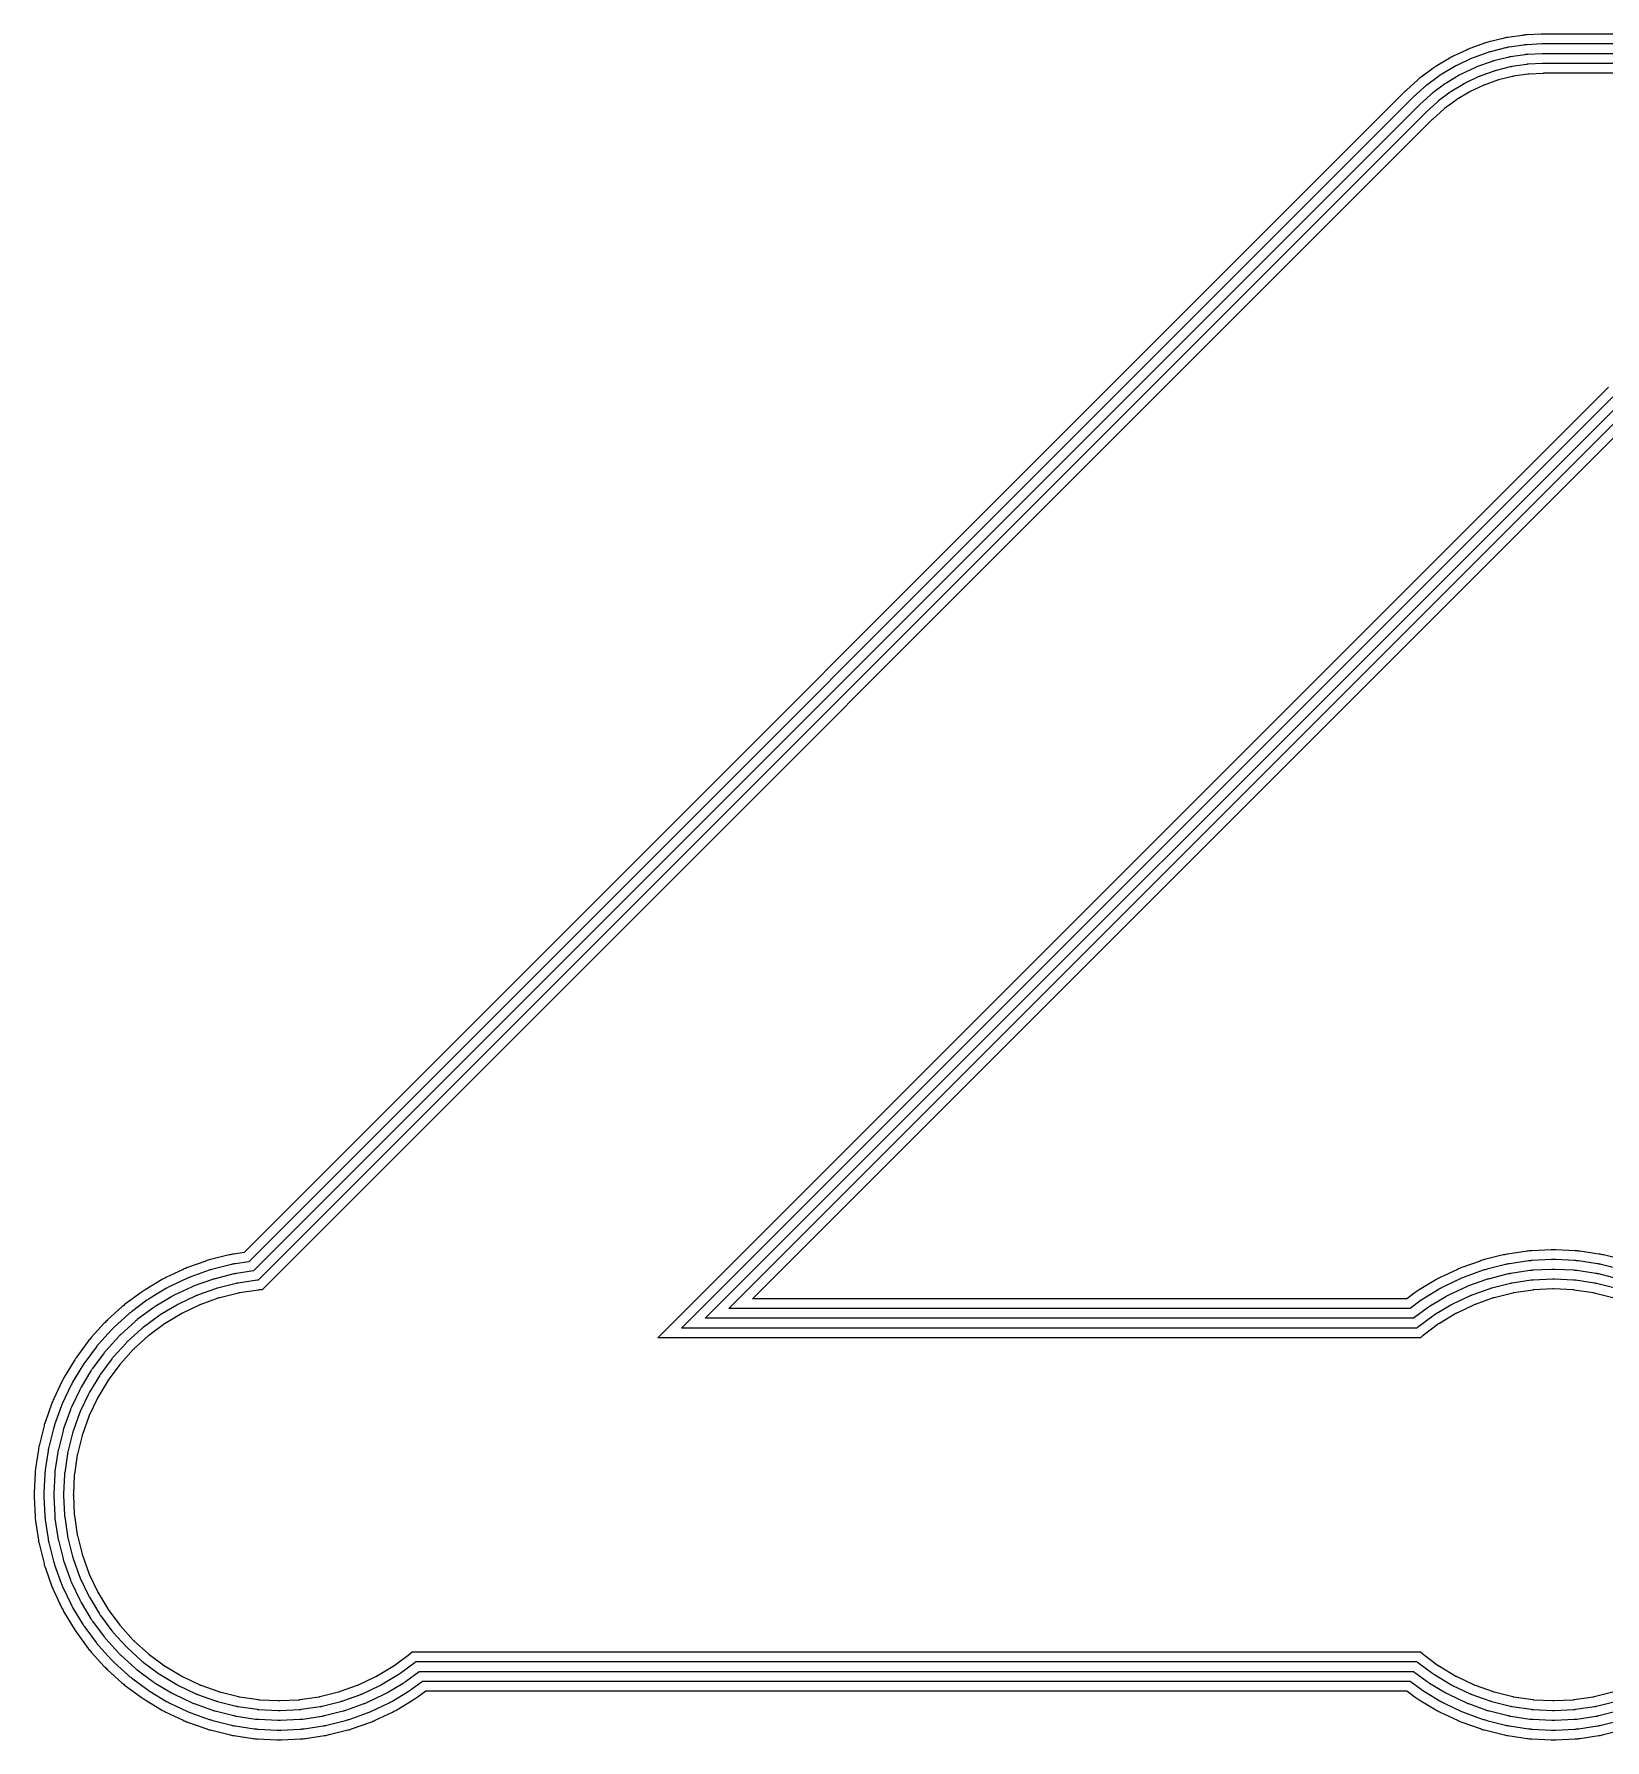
# Model space of a CAD drawing. Header units: metres. Extents: x 123.3 to 152.9, y -74.8 to -51.5.
# Drawn here: x 123.3 to 131.31, y -60.3 to -51.6 of the extents above; entities that cross this region are included whole.
import ezdxf

# ---------------------------------------------------------------- set-up
doc = ezdxf.new("R2010")
doc.units = ezdxf.units.M

msp = doc.modelspace()

# ---------------------------------------------------------------- linework, layer by layer
for points in [[(137.1753, -51.5996), (131, -51.5996), (130.9939, -51.5997), (130.9877, -51.5999), (130.9142, -51.6035), (130.9081, -51.6039), (130.9019, -51.6044), (130.8958, -51.6051), (130.8898, -51.6059), (130.8169, -51.6167), (130.8109, -51.6177), (130.8048, -51.6188), (130.7988, -51.6201), (130.7929, -51.6215), (130.7214, -51.6394), (130.7155, -51.641), (130.7096, -51.6427), (130.7038, -51.6446), (130.698, -51.6465), (130.6286, -51.6714), (130.6229, -51.6735), (130.6172, -51.6758), (130.6115, -51.6782), (130.606, -51.6807), (130.5394, -51.7122), (130.5339, -51.7149), (130.5284, -51.7177), (130.5231, -51.7207), (130.5177, -51.7238), (130.4546, -51.7617), (130.4494, -51.7649), (130.4442, -51.7682), (130.4392, -51.7717), (130.4342, -51.7753), (130.375, -51.8192), (130.3702, -51.8229), (130.3654, -51.8267), (130.3607, -51.8307), (130.3561, -51.8347), (130.3015, -51.8842), (130.297, -51.8883), (130.2926, -51.8926), (124.3712, -57.8141)], [(137.202, -51.6496), (131, -51.6496), (130.9951, -51.6497), (130.9902, -51.6499), (130.9166, -51.6535), (130.9117, -51.6538), (130.9068, -51.6542), (130.902, -51.6547), (130.8971, -51.6554), (130.8243, -51.6662), (130.8194, -51.667), (130.8146, -51.6679), (130.8098, -51.6689), (130.805, -51.67), (130.7336, -51.6879), (130.7288, -51.6892), (130.7241, -51.6905), (130.7194, -51.692), (130.7148, -51.6936), (130.6455, -51.7184), (130.6409, -51.7201), (130.6363, -51.722), (130.6318, -51.7239), (130.6273, -51.7259), (130.5608, -51.7574), (130.5564, -51.7596), (130.552, -51.7618), (130.5477, -51.7642), (130.5435, -51.7667), (130.4803, -51.8045), (130.4761, -51.8071), (130.472, -51.8098), (130.468, -51.8126), (130.464, -51.8154), (130.4048, -51.8593), (130.4009, -51.8623), (130.3971, -51.8654), (130.3933, -51.8685), (130.3897, -51.8718), (130.3351, -51.9212), (130.3315, -51.9246), (130.328, -51.928), (124.3949, -57.8611)], [(137.2337, -51.6996), (131, -51.6996), (130.9963, -51.6997), (130.9926, -51.6998), (130.9191, -51.7034), (130.9154, -51.7036), (130.9117, -51.704), (130.9081, -51.7044), (130.9044, -51.7049), (130.8316, -51.7157), (130.828, -51.7163), (130.8243, -51.7169), (130.8207, -51.7177), (130.8172, -51.7185), (130.7457, -51.7364), (130.7422, -51.7374), (130.7386, -51.7384), (130.7351, -51.7395), (130.7316, -51.7407), (130.6623, -51.7655), (130.6589, -51.7668), (130.6554, -51.7682), (130.6521, -51.7696), (130.6487, -51.7711), (130.5821, -51.8026), (130.5788, -51.8042), (130.5756, -51.8059), (130.5723, -51.8077), (130.5692, -51.8096), (130.506, -51.8474), (130.5029, -51.8494), (130.4998, -51.8514), (130.4967, -51.8534), (130.4938, -51.8556), (130.4346, -51.8995), (130.4317, -51.9017), (130.4288, -51.904), (130.426, -51.9064), (130.4232, -51.9088), (130.3687, -51.9583), (130.366, -51.9608), (130.3633, -51.9633), (124.4185, -57.9081)], [(137.275, -51.7496), (131, -51.7496), (130.9975, -51.7497), (130.9951, -51.7497), (130.9215, -51.7534), (130.9191, -51.7535), (130.9166, -51.7537), (130.9142, -51.754), (130.9118, -51.7543), (130.8389, -51.7651), (130.8365, -51.7655), (130.8341, -51.766), (130.8317, -51.7665), (130.8293, -51.767), (130.7579, -51.7849), (130.7555, -51.7856), (130.7531, -51.7862), (130.7508, -51.787), (130.7485, -51.7878), (130.6792, -51.8126), (130.6769, -51.8134), (130.6746, -51.8144), (130.6723, -51.8153), (130.6701, -51.8163), (130.6035, -51.8478), (130.6013, -51.8489), (130.5991, -51.85), (130.597, -51.8512), (130.5949, -51.8525), (130.5317, -51.8903), (130.5296, -51.8916), (130.5276, -51.8929), (130.5255, -51.8943), (130.5235, -51.8958), (130.4644, -51.9396), (130.4624, -51.9411), (130.4605, -51.9427), (130.4586, -51.9442), (130.4568, -51.9459), (130.4022, -51.9953), (130.4005, -51.997), (130.3987, -51.9987), (124.4421, -57.9553)], [(137.325, -51.7996), (131, -51.7996), (130.9988, -51.7996), (130.9975, -51.7997), (130.924, -51.8033), (130.9228, -51.8034), (130.9215, -51.8035), (130.9203, -51.8036), (130.9191, -51.8038), (130.8463, -51.8146), (130.8451, -51.8148), (130.8439, -51.815), (130.8427, -51.8153), (130.8415, -51.8155), (130.77, -51.8334), (130.7688, -51.8337), (130.7677, -51.8341), (130.7665, -51.8345), (130.7653, -51.8349), (130.696, -51.8597), (130.6948, -51.8601), (130.6937, -51.8605), (130.6926, -51.861), (130.6915, -51.8615), (130.6249, -51.893), (130.6238, -51.8936), (130.6227, -51.8941), (130.6216, -51.8947), (130.6206, -51.8953), (130.5574, -51.9332), (130.5564, -51.9338), (130.5553, -51.9345), (130.5543, -51.9352), (130.5533, -51.9359), (130.4942, -51.9798), (130.4932, -51.9805), (130.4922, -51.9813), (130.4913, -51.9821), (130.4904, -51.9829), (130.4358, -52.0324), (130.4349, -52.0332), (130.434, -52.034), (124.4639, -58.0042), (124.4495, -58.0049), (124.4483, -58.005), (124.4471, -58.0051), (124.4459, -58.0052), (124.4446, -58.0054), (124.3476, -58.0198), (124.3464, -58.02), (124.3452, -58.0202), (124.344, -58.0204), (124.3428, -58.0207), (124.2476, -58.0446), (124.2464, -58.0449), (124.2452, -58.0452), (124.244, -58.0456), (124.2429, -58.046), (124.1505, -58.079), (124.1493, -58.0795), (124.1482, -58.0799), (124.1471, -58.0804), (124.1459, -58.0809), (124.0572, -58.1229), (124.0561, -58.1234), (124.055, -58.124), (124.054, -58.1246), (124.0529, -58.1252), (123.9687, -58.1756), (123.9677, -58.1763), (123.9667, -58.177), (123.9656, -58.1777), (123.9646, -58.1784), (123.8858, -58.2368), (123.8848, -58.2376), (123.8839, -58.2383), (123.8829, -58.2391), (123.882, -58.2399), (123.8093, -58.3058), (123.8084, -58.3067), (123.8075, -58.3075), (123.8067, -58.3084), (123.8058, -58.3093), (123.7399, -58.382), (123.7391, -58.3829), (123.7383, -58.3839), (123.7376, -58.3848), (123.7368, -58.3858), (123.6784, -58.4646), (123.6777, -58.4656), (123.677, -58.4667), (123.6763, -58.4677), (123.6756, -58.4687), (123.6252, -58.5529), (123.6246, -58.554), (123.624, -58.555), (123.6234, -58.5561), (123.6229, -58.5572), (123.5809, -58.6459), (123.5804, -58.6471), (123.5799, -58.6482), (123.5795, -58.6493), (123.579, -58.6505), (123.546, -58.7429), (123.5456, -58.744), (123.5452, -58.7452), (123.5449, -58.7464), (123.5446, -58.7476), (123.5207, -58.8428), (123.5204, -58.844), (123.5202, -58.8452), (123.52, -58.8464), (123.5198, -58.8476), (123.5054, -58.9446), (123.5052, -58.9459), (123.5051, -58.9471), (123.505, -58.9483), (123.5049, -58.9495), (123.5001, -59.0475), (123.5, -59.0488), (123.5, -59.05), (123.5, -59.0512), (123.5001, -59.0525), (123.5049, -59.1505), (123.505, -59.1517), (123.5051, -59.1529), (123.5052, -59.1541), (123.5054, -59.1554), (123.5198, -59.2524), (123.52, -59.2536), (123.5202, -59.2548), (123.5204, -59.256), (123.5207, -59.2572), (123.5446, -59.3524), (123.5449, -59.3536), (123.5452, -59.3548), (123.5456, -59.356), (123.546, -59.3571), (123.579, -59.4495), (123.5795, -59.4507), (123.5799, -59.4518), (123.5804, -59.4529), (123.5809, -59.4541), (123.6229, -59.5428), (123.6234, -59.5439), (123.624, -59.545), (123.6246, -59.546), (123.6252, -59.5471), (123.6756, -59.6313), (123.6763, -59.6323), (123.677, -59.6333), (123.6777, -59.6344), (123.6784, -59.6354), (123.7368, -59.7142), (123.7376, -59.7152), (123.7383, -59.7161), (123.7391, -59.7171), (123.7399, -59.718), (123.8058, -59.7907), (123.8067, -59.7916), (123.8075, -59.7925), (123.8084, -59.7933), (123.8093, -59.7942), (123.882, -59.8601), (123.8829, -59.8609), (123.8839, -59.8617), (123.8848, -59.8624), (123.8858, -59.8632), (123.9646, -59.9216), (123.9656, -59.9223), (123.9667, -59.923), (123.9677, -59.9237), (123.9687, -59.9244), (124.0529, -59.9748), (124.054, -59.9754), (124.055, -59.976), (124.0561, -59.9766), (124.0572, -59.9771), (124.1459, -60.0191), (124.1471, -60.0196), (124.1482, -60.0201), (124.1493, -60.0205), (124.1505, -60.021), (124.2429, -60.054), (124.244, -60.0544), (124.2452, -60.0548), (124.2464, -60.0551), (124.2476, -60.0554), (124.3428, -60.0793), (124.344, -60.0796), (124.3452, -60.0798), (124.3464, -60.08), (124.3476, -60.0802), (124.4446, -60.0946), (124.4459, -60.0948), (124.4471, -60.0949), (124.4483, -60.095), (124.4495, -60.0951), (124.5475, -60.0999), (124.5488, -60.1), (124.55, -60.1), (124.5512, -60.1), (124.5525, -60.0999), (124.6505, -60.0951), (124.6517, -60.095), (124.6529, -60.0949), (124.6541, -60.0948), (124.6554, -60.0946), (124.7524, -60.0802), (124.7536, -60.08), (124.7548, -60.0798), (124.756, -60.0796), (124.7572, -60.0793), (124.8524, -60.0554), (124.8536, -60.0551), (124.8548, -60.0548), (124.856, -60.0544), (124.8571, -60.054), (124.9495, -60.021), (124.9507, -60.0205), (124.9518, -60.0201), (124.9529, -60.0196), (124.9541, -60.0191), (125.0428, -59.9771), (125.0439, -59.9766), (125.045, -59.976), (125.046, -59.9754), (125.0471, -59.9748), (125.1313, -59.9244), (125.1323, -59.9237), (125.1333, -59.923), (125.1344, -59.9223), (125.1354, -59.9216), (125.2142, -59.8632), (125.2152, -59.8624), (125.2161, -59.8617), (125.2171, -59.8609), (125.218, -59.8601), (125.2287, -59.8504)], [(131.3524, -58.0446), (131.2572, -58.0207), (131.256, -58.0204), (131.2548, -58.0202), (131.2536, -58.02), (131.2524, -58.0198), (131.1554, -58.0054), (131.1541, -58.0052), (131.1529, -58.0051), (131.1517, -58.005), (131.1505, -58.0049), (131.0525, -58.0001), (131.0512, -58), (131.05, -58), (131.0488, -58), (131.0475, -58.0001), (130.9495, -58.0049), (130.9483, -58.005), (130.9471, -58.0051), (130.9459, -58.0052), (130.9446, -58.0054), (130.8476, -58.0198), (130.8464, -58.02), (130.8452, -58.0202), (130.844, -58.0204), (130.8428, -58.0207), (130.7476, -58.0446), (130.7464, -58.0449), (130.7452, -58.0452), (130.744, -58.0456), (130.7429, -58.046), (130.6505, -58.079), (130.6493, -58.0795), (130.6482, -58.0799), (130.6471, -58.0804), (130.6459, -58.0809), (130.5572, -58.1229), (130.5561, -58.1234), (130.555, -58.124), (130.554, -58.1246), (130.5529, -58.1252), (130.4687, -58.1756), (130.4677, -58.1763), (130.4667, -58.177), (130.4656, -58.1777), (130.4646, -58.1784), (130.3858, -58.2368), (130.3848, -58.2376), (130.3839, -58.2383), (130.3829, -58.2391), (130.382, -58.2399), (130.3713, -58.2496), (126.4823, -58.2496), (131.3315, -53.4004)], [(131.3646, -57.9961), (131.2694, -57.9722), (131.267, -57.9716), (131.2646, -57.9711), (131.2622, -57.9707), (131.2598, -57.9703), (131.1627, -57.9559), (131.1603, -57.9556), (131.1578, -57.9553), (131.1554, -57.9551), (131.1529, -57.9549), (131.0549, -57.9501), (131.0525, -57.95), (131.05, -57.95), (131.0475, -57.95), (131.0451, -57.9501), (130.9471, -57.9549), (130.9446, -57.9551), (130.9422, -57.9553), (130.9397, -57.9556), (130.9373, -57.9559), (130.8402, -57.9703), (130.8378, -57.9707), (130.8354, -57.9711), (130.833, -57.9716), (130.8306, -57.9722), (130.7354, -57.9961), (130.733, -57.9967), (130.7307, -57.9974), (130.7283, -57.9981), (130.726, -57.9989), (130.6336, -58.032), (130.6313, -58.0328), (130.629, -58.0337), (130.6268, -58.0347), (130.6246, -58.0357), (130.5358, -58.0777), (130.5336, -58.0788), (130.5315, -58.0799), (130.5293, -58.0811), (130.5272, -58.0823), (130.443, -58.1328), (130.4409, -58.134), (130.4389, -58.1354), (130.4368, -58.1368), (130.4349, -58.1382), (130.356, -58.1967), (130.3541, -58.1982), (130.3522, -58.1996), (126.603, -58.1996), (131.3522, -53.4504)], [(131.3767, -57.9476), (131.2815, -57.9237), (131.278, -57.9229), (131.2744, -57.9221), (131.2707, -57.9214), (131.2671, -57.9208), (131.17, -57.9064), (131.1664, -57.9059), (131.1627, -57.9055), (131.1591, -57.9052), (131.1554, -57.905), (131.0574, -57.9002), (131.0537, -57.9), (131.05, -57.9), (131.0463, -57.9), (131.0426, -57.9002), (130.9446, -57.905), (130.9409, -57.9052), (130.9373, -57.9055), (130.9336, -57.9059), (130.93, -57.9064), (130.8329, -57.9208), (130.8293, -57.9214), (130.8256, -57.9221), (130.822, -57.9229), (130.8185, -57.9237), (130.7233, -57.9476), (130.7197, -57.9485), (130.7162, -57.9495), (130.7127, -57.9506), (130.7092, -57.9518), (130.6168, -57.9849), (130.6133, -57.9862), (130.6099, -57.9875), (130.6065, -57.989), (130.6032, -57.9905), (130.5145, -58.0325), (130.5112, -58.0341), (130.5079, -58.0358), (130.5047, -58.0376), (130.5015, -58.0394), (130.4173, -58.0899), (130.4142, -58.0918), (130.4111, -58.0938), (130.4081, -58.0959), (130.4051, -58.098), (130.3355, -58.1496), (126.7237, -58.1496), (131.3729, -53.5004)], [(131.3889, -57.8991), (131.2937, -57.8752), (131.2889, -57.8741), (131.2841, -57.8731), (131.2793, -57.8722), (131.2744, -57.8714), (131.1774, -57.857), (131.1725, -57.8563), (131.1676, -57.8558), (131.1627, -57.8554), (131.1578, -57.8551), (131.0598, -57.8502), (131.0549, -57.8501), (131.05, -57.85), (131.0451, -57.8501), (131.0402, -57.8502), (130.9422, -57.8551), (130.9373, -57.8554), (130.9324, -57.8558), (130.9275, -57.8563), (130.9226, -57.857), (130.8256, -57.8714), (130.8207, -57.8722), (130.8159, -57.8731), (130.8111, -57.8741), (130.8063, -57.8752), (130.7111, -57.8991), (130.7064, -57.9003), (130.7017, -57.9017), (130.697, -57.9032), (130.6923, -57.9048), (130.5999, -57.9378), (130.5953, -57.9395), (130.5908, -57.9413), (130.5863, -57.9433), (130.5818, -57.9453), (130.4931, -57.9873), (130.4887, -57.9894), (130.4843, -57.9917), (130.48, -57.9941), (130.4758, -57.9965), (130.3916, -58.047), (130.3874, -58.0496), (130.3833, -58.0522), (130.3793, -58.055), (130.3753, -58.0579), (130.319, -58.0996), (126.8444, -58.0996), (131.3937, -53.5504)], [(131.401, -57.8506), (131.3058, -57.8267), (131.2999, -57.8253), (131.2939, -57.824), (131.2878, -57.8229), (131.2818, -57.8219), (131.1847, -57.8075), (131.1786, -57.8067), (131.1725, -57.806), (131.1664, -57.8055), (131.1603, -57.8051), (131.0623, -57.8003), (131.0561, -57.8001), (131.05, -57.8), (131.0439, -57.8001), (131.0377, -57.8003), (130.9397, -57.8051), (130.9336, -57.8055), (130.9275, -57.806), (130.9214, -57.8067), (130.9153, -57.8075), (130.8182, -57.8219), (130.8122, -57.8229), (130.8061, -57.824), (130.8001, -57.8253), (130.7942, -57.8267), (130.699, -57.8506), (130.693, -57.8521), (130.6871, -57.8538), (130.6813, -57.8557), (130.6755, -57.8577), (130.5831, -57.8907), (130.5773, -57.8929), (130.5716, -57.8952), (130.566, -57.8976), (130.5604, -57.9001), (130.4717, -57.9421), (130.4662, -57.9448), (130.4608, -57.9476), (130.4554, -57.9506), (130.4501, -57.9536), (130.3659, -58.0041), (130.3607, -58.0073), (130.3555, -58.0107), (130.3505, -58.0141), (130.3455, -58.0177), (130.3025, -58.0496), (126.9651, -58.0496), (131.4144, -53.6004)], [(124.3712, -57.8141), (124.3182, -57.8219), (124.3122, -57.8229), (124.3061, -57.824), (124.3001, -57.8253), (124.2942, -57.8267), (124.199, -57.8506), (124.193, -57.8521), (124.1871, -57.8538), (124.1813, -57.8557), (124.1755, -57.8577), (124.0831, -57.8907), (124.0773, -57.8929), (124.0716, -57.8952), (124.066, -57.8976), (124.0604, -57.9001), (123.9717, -57.9421), (123.9662, -57.9448), (123.9608, -57.9476), (123.9554, -57.9506), (123.9501, -57.9536), (123.8659, -58.0041), (123.8607, -58.0073), (123.8555, -58.0107), (123.8505, -58.0141), (123.8455, -58.0177), (123.7667, -58.0762), (123.7618, -58.0799), (123.757, -58.0837), (123.7523, -58.0877), (123.7477, -58.0918), (123.675, -58.1577), (123.6705, -58.1618), (123.6661, -58.1661), (123.6618, -58.1705), (123.6577, -58.175), (123.5918, -58.2477), (123.5877, -58.2523), (123.5837, -58.257), (123.5799, -58.2618), (123.5762, -58.2667), (123.5177, -58.3455), (123.5141, -58.3505), (123.5107, -58.3555), (123.5073, -58.3607), (123.5041, -58.3659), (123.4536, -58.4501), (123.4506, -58.4554), (123.4476, -58.4608), (123.4448, -58.4662), (123.4421, -58.4717), (123.4001, -58.5604), (123.3976, -58.566), (123.3952, -58.5716), (123.3929, -58.5773), (123.3907, -58.5831), (123.3577, -58.6755), (123.3557, -58.6813), (123.3538, -58.6871), (123.3521, -58.693), (123.3506, -58.699), (123.3267, -58.7942), (123.3253, -58.8001), (123.324, -58.8061), (123.3229, -58.8122), (123.3219, -58.8182), (123.3075, -58.9153), (123.3067, -58.9214), (123.306, -58.9275), (123.3055, -58.9336), (123.3051, -58.9397), (123.3003, -59.0377), (123.3001, -59.0439), (123.3, -59.05), (123.3001, -59.0561), (123.3003, -59.0623), (123.3051, -59.1603), (123.3055, -59.1664), (123.306, -59.1725), (123.3067, -59.1786), (123.3075, -59.1847), (123.3219, -59.2818), (123.3229, -59.2878), (123.324, -59.2939), (123.3253, -59.2999), (123.3267, -59.3058), (123.3506, -59.401), (123.3521, -59.407), (123.3538, -59.4129), (123.3557, -59.4187), (123.3577, -59.4245), (123.3907, -59.5169), (123.3929, -59.5227), (123.3952, -59.5284), (123.3976, -59.534), (123.4001, -59.5396), (123.4421, -59.6283), (123.4448, -59.6338), (123.4476, -59.6392), (123.4506, -59.6446), (123.4536, -59.6499), (123.5041, -59.7341), (123.5073, -59.7393), (123.5107, -59.7445), (123.5141, -59.7495), (123.5177, -59.7545), (123.5762, -59.8333), (123.5799, -59.8382), (123.5837, -59.843), (123.5877, -59.8477), (123.5918, -59.8523), (123.6577, -59.925), (123.6618, -59.9295), (123.6661, -59.9339), (123.6705, -59.9382), (123.675, -59.9423), (123.7477, -60.0082), (123.7523, -60.0123), (123.757, -60.0163), (123.7618, -60.0201), (123.7667, -60.0238), (123.8455, -60.0823), (123.8505, -60.0859), (123.8555, -60.0893), (123.8607, -60.0927), (123.8659, -60.0959), (123.9501, -60.1464), (123.9554, -60.1494), (123.9608, -60.1524), (123.9662, -60.1552), (123.9717, -60.1579), (124.0604, -60.1999), (124.066, -60.2024), (124.0716, -60.2048), (124.0773, -60.2071), (124.0831, -60.2093), (124.1755, -60.2423), (124.1813, -60.2443), (124.1871, -60.2462), (124.193, -60.2479), (124.199, -60.2494), (124.2942, -60.2733), (124.3001, -60.2747), (124.3061, -60.276), (124.3122, -60.2771), (124.3182, -60.2781), (124.4153, -60.2925), (124.4214, -60.2933), (124.4275, -60.294), (124.4336, -60.2945), (124.4397, -60.2949), (124.5377, -60.2997), (124.5439, -60.2999), (124.55, -60.3), (124.5561, -60.2999), (124.5623, -60.2997), (124.6603, -60.2949), (124.6664, -60.2945), (124.6725, -60.294), (124.6786, -60.2933), (124.6847, -60.2925), (124.7818, -60.2781), (124.7878, -60.2771), (124.7939, -60.276), (124.7999, -60.2747), (124.8058, -60.2733), (124.901, -60.2494), (124.907, -60.2479), (124.9129, -60.2462), (124.9187, -60.2443), (124.9245, -60.2423), (125.0169, -60.2093), (125.0227, -60.2071), (125.0284, -60.2048), (125.034, -60.2024), (125.0396, -60.1999), (125.1283, -60.1579), (125.1338, -60.1552), (125.1392, -60.1524), (125.1446, -60.1494), (125.1499, -60.1464), (125.2341, -60.0959), (125.2393, -60.0927), (125.2445, -60.0893), (125.2495, -60.0859), (125.2545, -60.0823), (125.2975, -60.0504), (130.3025, -60.0504), (130.3455, -60.0823), (130.3505, -60.0859), (130.3555, -60.0893), (130.3607, -60.0927), (130.3659, -60.0959), (130.4501, -60.1464), (130.4554, -60.1494), (130.4608, -60.1524), (130.4662, -60.1552), (130.4717, -60.1579), (130.5604, -60.1999), (130.566, -60.2024), (130.5716, -60.2048), (130.5773, -60.2071), (130.5831, -60.2093), (130.6755, -60.2423), (130.6813, -60.2443), (130.6871, -60.2462), (130.693, -60.2479), (130.699, -60.2494), (130.7942, -60.2733), (130.8001, -60.2747), (130.8061, -60.276), (130.8122, -60.2771), (130.8182, -60.2781), (130.9153, -60.2925), (130.9214, -60.2933), (130.9275, -60.294), (130.9336, -60.2945), (130.9397, -60.2949), (131.0377, -60.2997), (131.0439, -60.2999), (131.05, -60.3), (131.0561, -60.2999), (131.0623, -60.2997), (131.1603, -60.2949), (131.1664, -60.2945), (131.1725, -60.294), (131.1786, -60.2933), (131.1847, -60.2925), (131.2818, -60.2781), (131.2878, -60.2771), (131.2939, -60.276), (131.2999, -60.2747), (131.3058, -60.2733), (131.401, -60.2494)], [(124.3949, -57.8611), (124.3256, -57.8714), (124.3207, -57.8722), (124.3159, -57.8731), (124.3111, -57.8741), (124.3063, -57.8752), (124.2111, -57.8991), (124.2064, -57.9003), (124.2017, -57.9017), (124.197, -57.9032), (124.1923, -57.9048), (124.0999, -57.9378), (124.0953, -57.9395), (124.0908, -57.9413), (124.0863, -57.9433), (124.0818, -57.9453), (123.9931, -57.9873), (123.9887, -57.9894), (123.9843, -57.9917), (123.98, -57.9941), (123.9758, -57.9965), (123.8916, -58.047), (123.8874, -58.0496), (123.8833, -58.0522), (123.8793, -58.055), (123.8753, -58.0579), (123.7965, -58.1163), (123.7926, -58.1193), (123.7887, -58.1224), (123.785, -58.1255), (123.7813, -58.1288), (123.7086, -58.1947), (123.705, -58.198), (123.7015, -58.2015), (123.698, -58.205), (123.6947, -58.2086), (123.6288, -58.2813), (123.6255, -58.285), (123.6224, -58.2887), (123.6193, -58.2926), (123.6163, -58.2965), (123.5579, -58.3753), (123.555, -58.3793), (123.5522, -58.3833), (123.5496, -58.3874), (123.547, -58.3916), (123.4965, -58.4758), (123.4941, -58.48), (123.4917, -58.4843), (123.4894, -58.4887), (123.4873, -58.4931), (123.4453, -58.5818), (123.4433, -58.5863), (123.4413, -58.5908), (123.4395, -58.5953), (123.4378, -58.5999), (123.4048, -58.6923), (123.4032, -58.697), (123.4017, -58.7017), (123.4003, -58.7064), (123.3991, -58.7111), (123.3752, -58.8063), (123.3741, -58.8111), (123.3731, -58.8159), (123.3722, -58.8207), (123.3714, -58.8256), (123.357, -58.9226), (123.3563, -58.9275), (123.3558, -58.9324), (123.3554, -58.9373), (123.3551, -58.9422), (123.3502, -59.0402), (123.3501, -59.0451), (123.35, -59.05), (123.3501, -59.0549), (123.3502, -59.0598), (123.3551, -59.1578), (123.3554, -59.1627), (123.3558, -59.1676), (123.3563, -59.1725), (123.357, -59.1774), (123.3714, -59.2744), (123.3722, -59.2793), (123.3731, -59.2841), (123.3741, -59.2889), (123.3752, -59.2937), (123.3991, -59.3889), (123.4003, -59.3936), (123.4017, -59.3983), (123.4032, -59.403), (123.4048, -59.4077), (123.4378, -59.5001), (123.4395, -59.5047), (123.4413, -59.5092), (123.4433, -59.5137), (123.4453, -59.5182), (123.4873, -59.6069), (123.4894, -59.6113), (123.4917, -59.6157), (123.4941, -59.62), (123.4965, -59.6242), (123.547, -59.7084), (123.5496, -59.7126), (123.5522, -59.7167), (123.555, -59.7207), (123.5579, -59.7247), (123.6163, -59.8035), (123.6193, -59.8074), (123.6224, -59.8113), (123.6255, -59.815), (123.6288, -59.8187), (123.6947, -59.8914), (123.698, -59.895), (123.7015, -59.8985), (123.705, -59.902), (123.7086, -59.9053), (123.7813, -59.9712), (123.785, -59.9745), (123.7887, -59.9776), (123.7926, -59.9807), (123.7965, -59.9837), (123.8753, -60.0421), (123.8793, -60.045), (123.8833, -60.0478), (123.8874, -60.0504), (123.8916, -60.053), (123.9758, -60.1035), (123.98, -60.1059), (123.9843, -60.1083), (123.9887, -60.1106), (123.9931, -60.1127), (124.0818, -60.1547), (124.0863, -60.1567), (124.0908, -60.1587), (124.0953, -60.1605), (124.0999, -60.1622), (124.1923, -60.1952), (124.197, -60.1968), (124.2017, -60.1983), (124.2064, -60.1997), (124.2111, -60.2009), (124.3063, -60.2248), (124.3111, -60.2259), (124.3159, -60.2269), (124.3207, -60.2278), (124.3256, -60.2286), (124.4226, -60.243), (124.4275, -60.2437), (124.4324, -60.2442), (124.4373, -60.2446), (124.4422, -60.2449), (124.5402, -60.2498), (124.5451, -60.2499), (124.55, -60.25), (124.5549, -60.2499), (124.5598, -60.2498), (124.6578, -60.2449), (124.6627, -60.2446), (124.6676, -60.2442), (124.6725, -60.2437), (124.6774, -60.243), (124.7744, -60.2286), (124.7793, -60.2278), (124.7841, -60.2269), (124.7889, -60.2259), (124.7937, -60.2248), (124.8889, -60.2009), (124.8936, -60.1997), (124.8983, -60.1983), (124.903, -60.1968), (124.9077, -60.1952), (125.0001, -60.1622), (125.0047, -60.1605), (125.0092, -60.1587), (125.0137, -60.1567), (125.0182, -60.1547), (125.1069, -60.1127), (125.1113, -60.1106), (125.1157, -60.1083), (125.12, -60.1059), (125.1242, -60.1035), (125.2084, -60.053), (125.2126, -60.0504), (125.2167, -60.0478), (125.2207, -60.045), (125.2247, -60.0421), (125.281, -60.0004), (130.319, -60.0004), (130.3753, -60.0421), (130.3793, -60.045), (130.3833, -60.0478), (130.3874, -60.0504), (130.3916, -60.053), (130.4758, -60.1035), (130.48, -60.1059), (130.4843, -60.1083), (130.4887, -60.1106), (130.4931, -60.1127), (130.5818, -60.1547), (130.5863, -60.1567), (130.5908, -60.1587), (130.5953, -60.1605), (130.5999, -60.1622), (130.6923, -60.1952), (130.697, -60.1968), (130.7017, -60.1983), (130.7064, -60.1997), (130.7111, -60.2009), (130.8063, -60.2248), (130.8111, -60.2259), (130.8159, -60.2269), (130.8207, -60.2278), (130.8256, -60.2286), (130.9226, -60.243), (130.9275, -60.2437), (130.9324, -60.2442), (130.9373, -60.2446), (130.9422, -60.2449), (131.0402, -60.2498), (131.0451, -60.2499), (131.05, -60.25), (131.0549, -60.2499), (131.0598, -60.2498), (131.1578, -60.2449), (131.1627, -60.2446), (131.1676, -60.2442), (131.1725, -60.2437), (131.1774, -60.243), (131.2744, -60.2286), (131.2793, -60.2278), (131.2841, -60.2269), (131.2889, -60.2259), (131.2937, -60.2248), (131.3889, -60.2009)], [(124.4185, -57.9081), (124.3329, -57.9208), (124.3293, -57.9214), (124.3256, -57.9221), (124.322, -57.9229), (124.3185, -57.9237), (124.2233, -57.9476), (124.2197, -57.9485), (124.2162, -57.9495), (124.2127, -57.9506), (124.2092, -57.9518), (124.1168, -57.9849), (124.1133, -57.9862), (124.1099, -57.9875), (124.1065, -57.989), (124.1032, -57.9905), (124.0145, -58.0325), (124.0112, -58.0341), (124.0079, -58.0358), (124.0047, -58.0376), (124.0015, -58.0394), (123.9173, -58.0899), (123.9142, -58.0918), (123.9111, -58.0938), (123.9081, -58.0959), (123.9051, -58.098), (123.8263, -58.1565), (123.8233, -58.1587), (123.8204, -58.161), (123.8176, -58.1634), (123.8149, -58.1658), (123.7422, -58.2318), (123.7395, -58.2343), (123.7368, -58.2368), (123.7343, -58.2395), (123.7318, -58.2422), (123.6658, -58.3149), (123.6634, -58.3176), (123.661, -58.3204), (123.6587, -58.3233), (123.6565, -58.3263), (123.598, -58.4051), (123.5959, -58.4081), (123.5938, -58.4111), (123.5918, -58.4142), (123.5899, -58.4173), (123.5394, -58.5015), (123.5376, -58.5047), (123.5358, -58.5079), (123.5341, -58.5112), (123.5325, -58.5145), (123.4905, -58.6032), (123.489, -58.6065), (123.4875, -58.6099), (123.4862, -58.6133), (123.4849, -58.6168), (123.4518, -58.7092), (123.4506, -58.7127), (123.4495, -58.7162), (123.4485, -58.7197), (123.4476, -58.7233), (123.4237, -58.8185), (123.4229, -58.822), (123.4221, -58.8256), (123.4214, -58.8293), (123.4208, -58.8329), (123.4064, -58.93), (123.4059, -58.9336), (123.4055, -58.9373), (123.4052, -58.9409), (123.405, -58.9446), (123.4002, -59.0426), (123.4, -59.0463), (123.4, -59.05), (123.4, -59.0537), (123.4002, -59.0574), (123.405, -59.1554), (123.4052, -59.1591), (123.4055, -59.1627), (123.4059, -59.1664), (123.4064, -59.17), (123.4208, -59.2671), (123.4214, -59.2707), (123.4221, -59.2744), (123.4229, -59.278), (123.4237, -59.2815), (123.4476, -59.3767), (123.4485, -59.3803), (123.4495, -59.3838), (123.4506, -59.3873), (123.4518, -59.3908), (123.4849, -59.4832), (123.4862, -59.4867), (123.4875, -59.4901), (123.489, -59.4935), (123.4905, -59.4968), (123.5325, -59.5855), (123.5341, -59.5888), (123.5358, -59.5921), (123.5376, -59.5953), (123.5394, -59.5985), (123.5899, -59.6827), (123.5918, -59.6858), (123.5938, -59.6889), (123.5959, -59.6919), (123.598, -59.6949), (123.6565, -59.7737), (123.6587, -59.7767), (123.661, -59.7796), (123.6634, -59.7824), (123.6658, -59.7851), (123.7318, -59.8578), (123.7343, -59.8605), (123.7368, -59.8632), (123.7395, -59.8657), (123.7422, -59.8682), (123.8149, -59.9342), (123.8176, -59.9366), (123.8204, -59.939), (123.8233, -59.9413), (123.8263, -59.9435), (123.9051, -60.002), (123.9081, -60.0041), (123.9111, -60.0062), (123.9142, -60.0082), (123.9173, -60.0101), (124.0015, -60.0606), (124.0047, -60.0624), (124.0079, -60.0642), (124.0112, -60.0659), (124.0145, -60.0675), (124.1032, -60.1095), (124.1065, -60.111), (124.1099, -60.1125), (124.1133, -60.1138), (124.1168, -60.1151), (124.2092, -60.1482), (124.2127, -60.1494), (124.2162, -60.1505), (124.2197, -60.1515), (124.2233, -60.1524), (124.3185, -60.1763), (124.322, -60.1771), (124.3256, -60.1779), (124.3293, -60.1786), (124.3329, -60.1792), (124.43, -60.1936), (124.4336, -60.1941), (124.4373, -60.1945), (124.4409, -60.1948), (124.4446, -60.195), (124.5426, -60.1998), (124.5463, -60.2), (124.55, -60.2), (124.5537, -60.2), (124.5574, -60.1998), (124.6554, -60.195), (124.6591, -60.1948), (124.6627, -60.1945), (124.6664, -60.1941), (124.67, -60.1936), (124.7671, -60.1792), (124.7707, -60.1786), (124.7744, -60.1779), (124.778, -60.1771), (124.7815, -60.1763), (124.8767, -60.1524), (124.8803, -60.1515), (124.8838, -60.1505), (124.8873, -60.1494), (124.8908, -60.1482), (124.9832, -60.1151), (124.9867, -60.1138), (124.9901, -60.1125), (124.9935, -60.111), (124.9968, -60.1095), (125.0855, -60.0675), (125.0888, -60.0659), (125.0921, -60.0642), (125.0953, -60.0624), (125.0985, -60.0606), (125.1827, -60.0101), (125.1858, -60.0082), (125.1889, -60.0062), (125.1919, -60.0041), (125.1949, -60.002), (125.2645, -59.9504), (130.3355, -59.9504), (130.4051, -60.002), (130.4081, -60.0041), (130.4111, -60.0062), (130.4142, -60.0082), (130.4173, -60.0101), (130.5015, -60.0606), (130.5047, -60.0624), (130.5079, -60.0642), (130.5112, -60.0659), (130.5145, -60.0675), (130.6032, -60.1095), (130.6065, -60.111), (130.6099, -60.1125), (130.6133, -60.1138), (130.6168, -60.1151), (130.7092, -60.1482), (130.7127, -60.1494), (130.7162, -60.1505), (130.7197, -60.1515), (130.7233, -60.1524), (130.8185, -60.1763), (130.822, -60.1771), (130.8256, -60.1779), (130.8293, -60.1786), (130.8329, -60.1792), (130.93, -60.1936), (130.9336, -60.1941), (130.9373, -60.1945), (130.9409, -60.1948), (130.9446, -60.195), (131.0426, -60.1998), (131.0463, -60.2), (131.05, -60.2), (131.0537, -60.2), (131.0574, -60.1998), (131.1554, -60.195), (131.1591, -60.1948), (131.1627, -60.1945), (131.1664, -60.1941), (131.17, -60.1936), (131.2671, -60.1792), (131.2707, -60.1786), (131.2744, -60.1779), (131.278, -60.1771), (131.2815, -60.1763), (131.3767, -60.1524)], [(124.4421, -57.9553), (124.4397, -57.9556), (124.4373, -57.9559), (124.3402, -57.9703), (124.3378, -57.9707), (124.3354, -57.9711), (124.333, -57.9716), (124.3306, -57.9722), (124.2354, -57.9961), (124.233, -57.9967), (124.2307, -57.9974), (124.2283, -57.9981), (124.226, -57.9989), (124.1336, -58.032), (124.1313, -58.0328), (124.129, -58.0337), (124.1268, -58.0347), (124.1246, -58.0357), (124.0358, -58.0777), (124.0336, -58.0788), (124.0315, -58.0799), (124.0293, -58.0811), (124.0272, -58.0823), (123.943, -58.1328), (123.9409, -58.134), (123.9389, -58.1354), (123.9368, -58.1368), (123.9349, -58.1382), (123.856, -58.1967), (123.8541, -58.1982), (123.8522, -58.1997), (123.8503, -58.2013), (123.8485, -58.2029), (123.7757, -58.2688), (123.7739, -58.2705), (123.7722, -58.2722), (123.7705, -58.2739), (123.7688, -58.2757), (123.7029, -58.3485), (123.7013, -58.3503), (123.6997, -58.3522), (123.6982, -58.3541), (123.6967, -58.356), (123.6382, -58.4349), (123.6368, -58.4368), (123.6354, -58.4389), (123.634, -58.4409), (123.6328, -58.443), (123.5823, -58.5272), (123.5811, -58.5293), (123.5799, -58.5315), (123.5788, -58.5336), (123.5777, -58.5358), (123.5357, -58.6246), (123.5347, -58.6268), (123.5337, -58.629), (123.5328, -58.6313), (123.532, -58.6336), (123.4989, -58.726), (123.4981, -58.7283), (123.4974, -58.7307), (123.4967, -58.733), (123.4961, -58.7354), (123.4722, -58.8306), (123.4716, -58.833), (123.4711, -58.8354), (123.4707, -58.8378), (123.4703, -58.8402), (123.4559, -58.9373), (123.4556, -58.9397), (123.4553, -58.9422), (123.4551, -58.9446), (123.4549, -58.9471), (123.4501, -59.0451), (123.45, -59.0475), (123.45, -59.05), (123.45, -59.0525), (123.4501, -59.0549), (123.4549, -59.1529), (123.4551, -59.1554), (123.4553, -59.1578), (123.4556, -59.1603), (123.4559, -59.1627), (123.4703, -59.2598), (123.4707, -59.2622), (123.4711, -59.2646), (123.4716, -59.267), (123.4722, -59.2694), (123.4961, -59.3646), (123.4967, -59.367), (123.4974, -59.3693), (123.4981, -59.3717), (123.4989, -59.374), (123.532, -59.4664), (123.5328, -59.4687), (123.5337, -59.471), (123.5347, -59.4732), (123.5357, -59.4754), (123.5777, -59.5642), (123.5788, -59.5664), (123.5799, -59.5685), (123.5811, -59.5707), (123.5823, -59.5728), (123.6328, -59.657), (123.634, -59.6591), (123.6354, -59.6611), (123.6368, -59.6632), (123.6382, -59.6651), (123.6967, -59.744), (123.6982, -59.7459), (123.6997, -59.7478), (123.7013, -59.7497), (123.7029, -59.7515), (123.7688, -59.8243), (123.7705, -59.8261), (123.7722, -59.8278), (123.7739, -59.8295), (123.7757, -59.8312), (123.8485, -59.8971), (123.8503, -59.8987), (123.8522, -59.9003), (123.8541, -59.9018), (123.856, -59.9033), (123.9349, -59.9618), (123.9368, -59.9632), (123.9389, -59.9646), (123.9409, -59.966), (123.943, -59.9672), (124.0272, -60.0177), (124.0293, -60.0189), (124.0315, -60.0201), (124.0336, -60.0212), (124.0358, -60.0223), (124.1246, -60.0643), (124.1268, -60.0653), (124.129, -60.0663), (124.1313, -60.0672), (124.1336, -60.068), (124.226, -60.1011), (124.2283, -60.1019), (124.2307, -60.1026), (124.233, -60.1033), (124.2354, -60.1039), (124.3306, -60.1278), (124.333, -60.1284), (124.3354, -60.1289), (124.3378, -60.1293), (124.3402, -60.1297), (124.4373, -60.1441), (124.4397, -60.1444), (124.4422, -60.1447), (124.4446, -60.1449), (124.4471, -60.1451), (124.5451, -60.1499), (124.5475, -60.15), (124.55, -60.15), (124.5525, -60.15), (124.5549, -60.1499), (124.6529, -60.1451), (124.6554, -60.1449), (124.6578, -60.1447), (124.6603, -60.1444), (124.6627, -60.1441), (124.7598, -60.1297), (124.7622, -60.1293), (124.7646, -60.1289), (124.767, -60.1284), (124.7694, -60.1278), (124.8646, -60.1039), (124.867, -60.1033), (124.8693, -60.1026), (124.8717, -60.1019), (124.874, -60.1011), (124.9664, -60.068), (124.9687, -60.0672), (124.971, -60.0663), (124.9732, -60.0653), (124.9754, -60.0643), (125.0642, -60.0223), (125.0664, -60.0212), (125.0685, -60.0201), (125.0707, -60.0189), (125.0728, -60.0177), (125.157, -59.9672), (125.1591, -59.966), (125.1611, -59.9646), (125.1632, -59.9632), (125.1651, -59.9618), (125.244, -59.9033), (125.2459, -59.9018), (125.2478, -59.9004), (130.3522, -59.9004), (130.3541, -59.9018), (130.356, -59.9033), (130.4349, -59.9618), (130.4368, -59.9632), (130.4389, -59.9646), (130.4409, -59.966), (130.443, -59.9672), (130.5272, -60.0177), (130.5293, -60.0189), (130.5315, -60.0201), (130.5336, -60.0212), (130.5358, -60.0223), (130.6246, -60.0643), (130.6268, -60.0653), (130.629, -60.0663), (130.6313, -60.0672), (130.6336, -60.068), (130.726, -60.1011), (130.7283, -60.1019), (130.7307, -60.1026), (130.733, -60.1033), (130.7354, -60.1039), (130.8306, -60.1278), (130.833, -60.1284), (130.8354, -60.1289), (130.8378, -60.1293), (130.8402, -60.1297), (130.9373, -60.1441), (130.9397, -60.1444), (130.9422, -60.1447), (130.9446, -60.1449), (130.9471, -60.1451), (131.0451, -60.1499), (131.0475, -60.15), (131.05, -60.15), (131.0525, -60.15), (131.0549, -60.1499), (131.1529, -60.1451), (131.1554, -60.1449), (131.1578, -60.1447), (131.1603, -60.1444), (131.1627, -60.1441), (131.2598, -60.1297), (131.2622, -60.1293), (131.2646, -60.1289), (131.267, -60.1284), (131.2694, -60.1278), (131.3646, -60.1039)], [(125.2287, -59.8504), (130.3713, -59.8504), (130.382, -59.8601), (130.3829, -59.8609), (130.3839, -59.8617), (130.3848, -59.8624), (130.3858, -59.8632), (130.4646, -59.9216), (130.4656, -59.9223), (130.4667, -59.923), (130.4677, -59.9237), (130.4687, -59.9244), (130.5529, -59.9748), (130.554, -59.9754), (130.555, -59.976), (130.5561, -59.9766), (130.5572, -59.9771), (130.6459, -60.0191), (130.6471, -60.0196), (130.6482, -60.0201), (130.6493, -60.0205), (130.6505, -60.021), (130.7429, -60.054), (130.744, -60.0544), (130.7452, -60.0548), (130.7464, -60.0551), (130.7476, -60.0554), (130.8428, -60.0793), (130.844, -60.0796), (130.8452, -60.0798), (130.8464, -60.08), (130.8476, -60.0802), (130.9446, -60.0946), (130.9459, -60.0948), (130.9471, -60.0949), (130.9483, -60.095), (130.9495, -60.0951), (131.0475, -60.0999), (131.0488, -60.1), (131.05, -60.1), (131.0512, -60.1), (131.0525, -60.0999), (131.1505, -60.0951), (131.1517, -60.095), (131.1529, -60.0949), (131.1541, -60.0948), (131.1554, -60.0946), (131.2524, -60.0802), (131.2536, -60.08), (131.2548, -60.0798), (131.256, -60.0796), (131.2572, -60.0793), (131.3524, -60.0554)]]:
    msp.add_lwpolyline(points)

doc.saveas('drawing.dxf')
